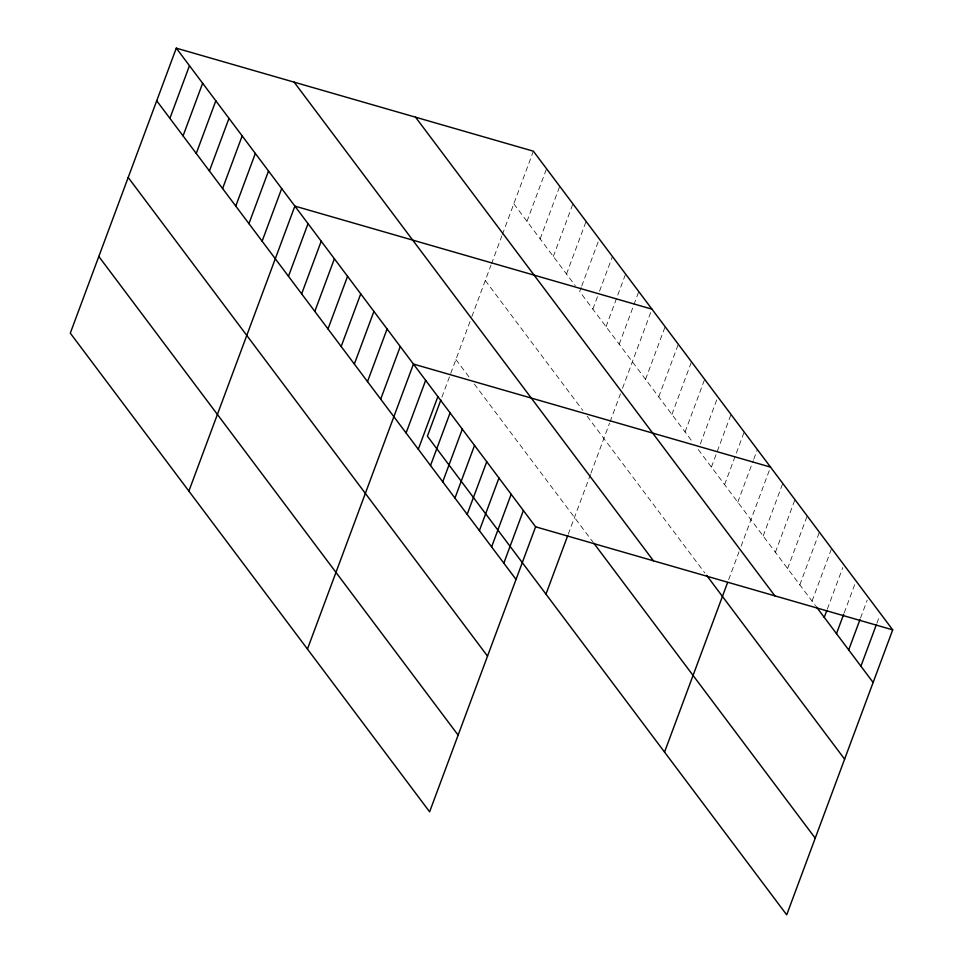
<?xml version="1.0" encoding="UTF-8"?>
<svg xmlns="http://www.w3.org/2000/svg" width="963" height="963" viewBox="0 0 963 963"><rect width="100%" height="100%" fill="white"/><g stroke="black" fill="none" stroke-linecap="round" stroke-linejoin="round"><path stroke-width="0.72" stroke-dasharray="4.82 3.61" d="M441.909 397.153L471.364 317.934M471.882 316.538L490.986 265.174M491.515 263.778L501.879 235.887M502.397 234.503L533.382 151.191M526.978 221.37L546.551 168.742M540.159 238.92L559.732 186.292M553.328 256.471L572.901 203.843M566.509 274.034L586.082 221.394M581.231 287.419L579.678 291.584L692.987 442.511M581.736 286.035L599.251 238.944M592.859 309.135L597.493 296.664M599.552 291.127L612.432 256.495M606.028 326.686L625.601 274.046M619.209 344.236L638.782 291.596M568.254 534.2L590.463 474.506M590.981 473.11L609.567 423.13M610.085 421.734L620.449 393.843M622.531 388.27L651.951 309.147M645.559 379.338L665.132 326.698M658.728 396.888L678.301 344.248M671.909 414.439L691.482 361.799M685.078 431.99L704.651 379.35M700.318 443.991L717.832 396.9M711.428 467.091L731.001 414.451M724.609 484.642L744.182 432.002M737.778 502.192L753.235 460.627M753.752 459.243L757.351 449.552M728.654 579.69L739.03 551.811M741.101 546.226L770.532 467.103M763.178 536.018L782.75 483.378M775.384 552.293L794.969 499.653M787.602 568.567L807.187 515.927M799.82 584.842L819.393 532.202M812.038 601.105L831.611 548.477M827.349 609.073L842.806 567.52M844.202 612.877L855.024 583.795M860.537 618.077L867.23 600.069M876.872 623.266L879.448 616.344M513.809 203.819L575.284 285.734M698.259 449.54L815.529 605.763M485.292 280.51L582.784 410.382M587.177 416.233L704.868 573.021M455.908 359.512L469.077 377.063M474.35 384.081L592.931 542.037"/><path stroke-width="1.44" d="M176.289 48.15L70.299 333.15L429.618 811.809L535.609 526.809L176.289 48.15L533.382 151.191L892.701 629.85L786.711 914.85L427.391 436.191L440.873 399.946M169.897 118.341L189.47 65.701M183.066 135.891L202.639 83.251M196.247 153.442L215.82 100.802M209.416 170.993L228.989 118.353M222.597 188.543L242.17 135.903M235.766 206.094L255.339 153.454M248.948 223.645L268.521 171.005M262.117 241.195L281.69 188.555M188.88 491.118L294.871 206.106L651.951 309.147M288.467 276.297L308.04 223.657M301.648 293.847L321.221 241.207M314.817 311.398L334.39 258.758M327.998 328.949L347.571 276.309M341.167 346.499L360.74 293.859M354.348 364.05L373.921 311.41M367.517 381.601L387.09 328.961M380.698 399.151L400.271 346.511M307.45 649.074L413.44 364.062L770.532 467.103M406.085 432.977L425.658 380.337M418.303 449.252L437.876 396.612M430.521 465.526L450.094 412.886M442.739 481.801L462.312 429.161M454.957 498.076L474.53 445.436M467.163 514.35L486.748 461.71M479.381 530.625L498.966 477.985M491.599 546.9L511.172 494.26M503.818 563.174L523.391 510.534M545.961 594.147L567.737 535.597M664.542 752.103L727.619 582.483M824.256 617.379L826.832 610.458M836.474 633.654L843.684 614.262M848.692 649.929L860.019 619.462M860.91 666.203L876.366 624.65M535.609 526.809L892.701 629.85M816.407 606.919L873.128 682.478M415.547 117.185L774.866 595.844M706.625 575.356L844.611 759.169M294.136 82.156L653.456 560.815M593.81 543.204L815.228 838.171M156.716 100.79L516.036 579.449M128.199 177.469L487.519 656.128M98.816 256.471L458.135 735.13"/></g></svg>
